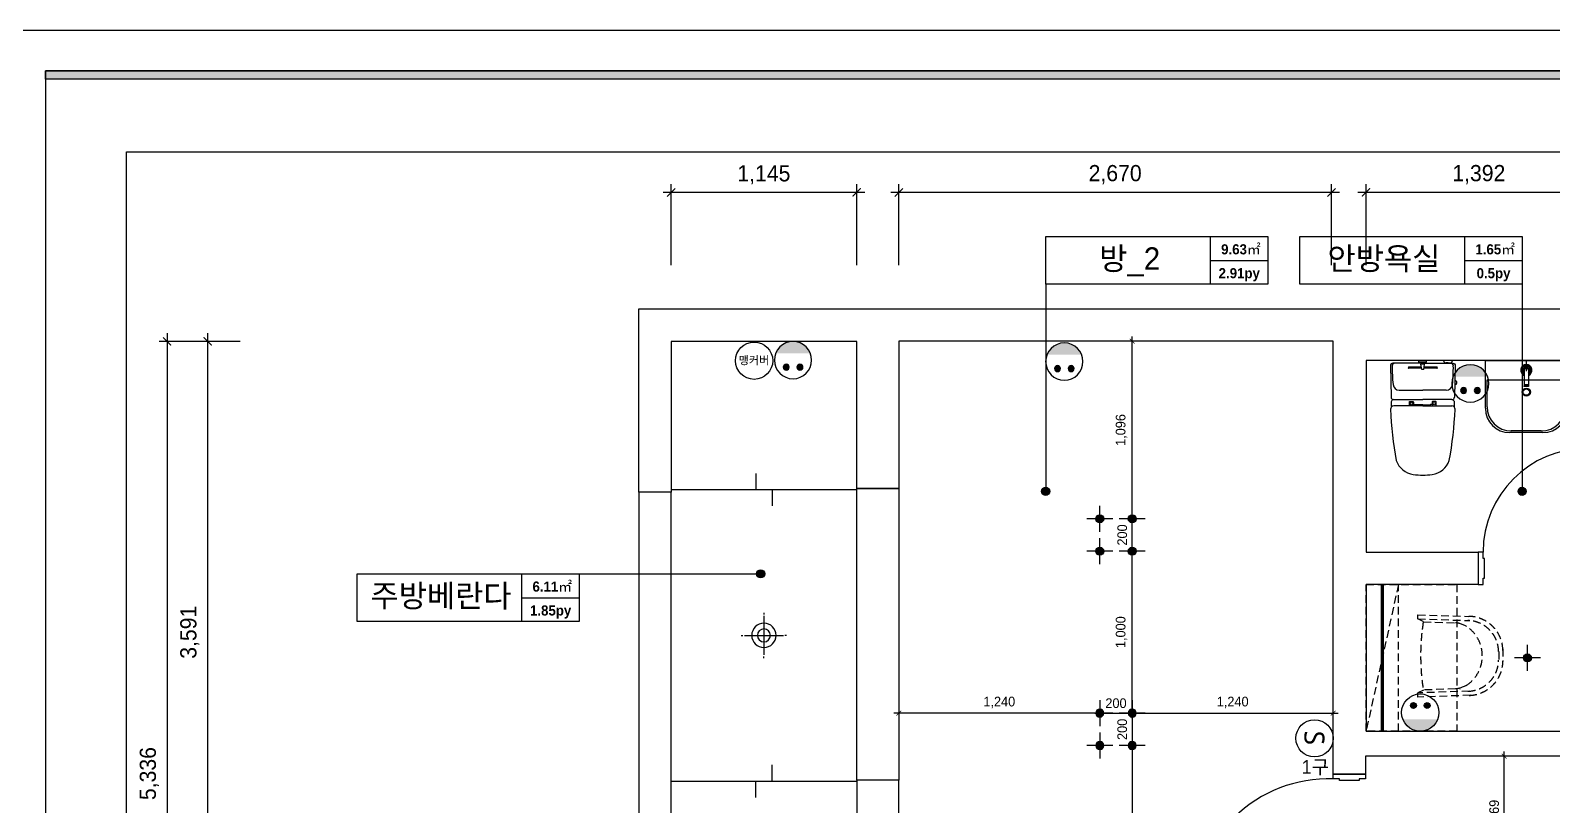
# Model space of a CAD drawing. Header units: millimetres. Extents: x 389217 to 432717, y 56032 to 85056.
# Drawn here: x 411374 to 420766, y 66597 to 71382 of the extents above; entities that cross this region are included whole.
import ezdxf
from ezdxf.enums import TextEntityAlignment as Align

# ---------------------------------------------------------------- set-up
doc = ezdxf.new("R2010")
doc.units = ezdxf.units.MM
doc.header["$LTSCALE"] = 60
for name, pattern in [('DH-HID2', [1.2, 0.8, -0.4]), ('HID', [2.5, 1.5, -1]), ('HIDDEN', [0.375, 0.25, -0.125])]:
    doc.linetypes.add(name, pattern=pattern)
for name, color, linetype in [('0-ELC TEXT', 7, 'Continuous'), ('03-TEXT', 3, 'Continuous'), ('04-WIN', 4, 'Continuous'), ('07-DIM WAL', 5, 'Continuous'), ('2CONTINUOUS', 2, 'Continuous'), ('3.기호.계단선', 30, 'Continuous'), ('CEIL-DOOR', 6, 'Continuous'), ('CO-BATH', 6, 'Continuous'), ('CO-DO-FR', 7, 'Continuous'), ('CO-DOOR', 8, 'Continuous'), ('fin', 5, 'Continuous'), ('FORM(YOURNAME)-1', 1, 'Continuous'), ('FORM(YOURNAME)-11', 1, 'Continuous'), ('FU-FURM', 6, 'DH-HID2'), ('HAT', 8, 'Continuous'), ('HL', 6, 'HIDDEN'), ('RC-LIGHT', 7, 'Continuous'), ('U-LANP', 6, 'Continuous'), ('설비', 140, 'Continuous')]:
    doc.layers.add(name, color=color, linetype=linetype)
doc.styles.add('HY 울릉도 L', font='')
doc.styles.add('YOURNAME', font='HY울릉도M.TTF')
doc.styles.add('넥슨고딕', font='NEXONLv1GothicBold.ttf')
doc.styles.add('코레일둥고', font='Korail_Round_Gothic_Medium.ttf')
doc.styles.get('HY 울릉도 L').set_extended_font_data('HY울릉도L')
doc.dimstyles.new('30', dxfattribs={"dimscale": 30, "dimtxt": 2, "dimasz": 1, "dimexe": 1, "dimexo": 1, "dimgap": 1, "dimtad": 1, "dimdec": 0, "dimrnd": 0.05, "dimdsep": 46, "dimlunit": 6, "dimtxsty": 'HY 울릉도 L', "dimblk": 'ARCHTICK', "dimcen": 2.5, "dimdle": 1, "dimclrd": 133, "dimclre": 133, "dimclrt": 30, "dimadec": 0, "dimazin": 0, "dimtfac": 1, "dimtdec": 0, "dimtix": 1, "dimtmove": 2, "dimatfit": 3, "dimldrblk": 'ARCHTICK', "dimfxl": 1, "dimlwd": -1, "dimlwe": -1, "dimarcsym": 0})
doc.dimstyles.new('50', dxfattribs={"dimscale": 50, "dimtxt": 2, "dimasz": 1, "dimexe": 1, "dimexo": 1, "dimgap": 1, "dimtad": 1, "dimdec": 0, "dimrnd": 0.05, "dimdsep": 46, "dimlunit": 6, "dimtxsty": 'HY 울릉도 L', "dimblk": 'ARCHTICK', "dimcen": 2.5, "dimdle": 1, "dimclrd": 133, "dimclre": 133, "dimclrt": 30, "dimadec": 0, "dimazin": 0, "dimtfac": 1, "dimtdec": 0, "dimtix": 1, "dimtmove": 2, "dimatfit": 3, "dimldrblk": 'ARCHTICK', "dimfxl": 1, "dimlwd": -1, "dimlwe": -1, "dimarcsym": 0})

# ---------------------------------------------------------------- blocks, each defined once
blk = doc.blocks.new('매입등')
at = {"layer": 'HAT', "color": 1}
for p, q in [((0, 140), (0, 130)), ((0, 120), (0, -120)), ((-140, 0), (-130, 0)), ((120, 0), (-120, 0)), ((140, 0), (130, 0)), ((-140, 0), (-130, 0)), ((0, -140), (0, -130))]:
    blk.add_line(p, q, dxfattribs=at)
blk.add_circle((0, 0), 40, dxfattribs=at)
at = {"layer": 'U-LANP'}
blk.add_circle((0, 0), 75, dxfattribs=at)
blk = doc.blocks.new('A$C59950440')
at = {"layer": 'CEIL-DOOR'}
blk.add_blockref('매입등', (140, 140), dxfattribs=at)
blk = doc.blocks.new('FORM-ELEVATION')
at = {"layer": 'FORM(YOURNAME)-11'}
h = blk.add_hatch(color=256, dxfattribs=at)
h.dxf.hatch_style = 1
h.paths.add_polyline_path([(-10309, 35708), (71691, 35708), (71691, 35508), (-10309, 35508)])
h.paths.add_polyline_path([(-10309, -21492), (71691, -21492), (71691, -21692), (-10309, -21692)])
at = {"layer": 'Defpoints', "color": 158}
for points in [[(-10309, -21692), (71691, -21692), (71691, 35708), (-10309, 35708)], [(-8309, 33708), (61071, 33708), (61071, -19692), (-8309, -19692)]]:
    blk.add_lwpolyline(points, close=True, dxfattribs=at)
at = {"layer": 'FORM(YOURNAME)-11', "color": 250}
blk.add_lwpolyline([(-11309, -22692), (72691, -22692), (72691, 36708), (-11309, 36708)], close=True, dxfattribs=at)
at = {"layer": 'FORM(YOURNAME)-11'}
blk.add_lwpolyline([(-10309, 35708), (71691, 35708), (71691, 35508), (-10309, 35508)], close=True, dxfattribs=at)
at = {"layer": 'FORM(YOURNAME)-11', "color": 3, "style": 'YOURNAME'}
for tag, height, p in [('1', 450, (71041, -1219)), ('2', 450, (71041, -1863)), ('3', 450, (71041, -3150)), ('4', 450, (71041, -5081)), ('5', 515, (71041, -7398)), ('6', 515, (71041, -9650)), ('7', 515, (71041, -11903)), ('8', 515, (71041, -14155)), ('9', 515, (71041, -16408)), ('10', 515, (66791, -18596)), ('11', 515, (71041, -18660)), ('12', 515, (66791, -20848)), ('13', 515, (71041, -20848))]:
    blk.add_attdef(tag, text='', height=height, dxfattribs=at).set_placement(p, align=Align.MIDDLE_RIGHT)
blk = doc.blocks.new('_ArchTick')
at = {"color": 0, "linetype": 'ByBlock', "const_width": 0.15}
blk.add_lwpolyline([(-0.5, -0.5), (0.5, 0.5)], dxfattribs=at)
blk = doc.blocks.new('*D86')
at = {"layer": '07-DIM WAL', "color": 133, "transparency": 16777216}
for p, q in [((412217.2, 69512.7), (412217.2, 64076.7)), ((412667.2, 69462.7), (412167.2, 69462.7)), ((412667.2, 64126.7), (412167.2, 64126.7))]:
    blk.add_line(p, q, dxfattribs=at)
at = {"layer": 'Defpoints', "color": 0, "transparency": 16777216}
for p in [(412717.2, 69462.7), (412217.2, 64126.7), (412717.2, 64126.7)]:
    blk.add_point(p, dxfattribs=at)
at = {"layer": '07-DIM WAL', "color": 133, "transparency": 16777216, "xscale": 50, "yscale": 50, "zscale": 50}
for p, rotation in [((412217.2, 69462.7), 90), ((412217.2, 64126.7), 270)]:
    blk.add_blockref('_ArchTick', p, dxfattribs=dict(at, rotation=rotation))
at = {"layer": '07-DIM WAL', "color": 30, "transparency": 16777216, "insert": (412107.2, 66794.7), "char_height": 100, "attachment_point": 5, "rotation": 90, "style": 'HY 울릉도 L'}
blk.add_mtext('5,336', dxfattribs=at)
blk = doc.blocks.new('*D89')
at = {"layer": '07-DIM WAL', "color": 133, "transparency": 16777216}
for p, q in [((412467.2, 65821.7), (412467.2, 69512.7)), ((412667.2, 69462.7), (412417.2, 69462.7)), ((412667.2, 65871.7), (412417.2, 65871.7))]:
    blk.add_line(p, q, dxfattribs=at)
at = {"layer": 'Defpoints', "color": 0, "transparency": 16777216}
for p in [(412467.2, 69462.7), (412717.2, 69462.7), (412717.2, 65871.7)]:
    blk.add_point(p, dxfattribs=at)
at = {"layer": '07-DIM WAL', "color": 133, "transparency": 16777216, "xscale": 50, "yscale": 50, "zscale": 50}
for p, rotation in [((412467.2, 69462.7), 90), ((412467.2, 65871.7), 270)]:
    blk.add_blockref('_ArchTick', p, dxfattribs=dict(at, rotation=rotation))
at = {"layer": '07-DIM WAL', "color": 30, "transparency": 16777216, "insert": (412357.2, 67667.2), "char_height": 100, "attachment_point": 5, "rotation": 90, "style": 'HY 울릉도 L'}
blk.add_mtext('3,591', dxfattribs=at)
blk = doc.blocks.new('*D111')
at = {"layer": '07-DIM WAL', "color": 133, "transparency": 16777216}
for p, q in [((421056.9, 70382.2), (419564.9, 70382.2)), ((419614.9, 69932.2), (419614.9, 70432.2)), ((421006.9, 69932.2), (421006.9, 70432.2))]:
    blk.add_line(p, q, dxfattribs=at)
at = {"layer": 'Defpoints', "color": 0, "transparency": 16777216}
for p in [(419614.9, 70382.2), (419614.9, 69882.2), (421006.9, 69882.2)]:
    blk.add_point(p, dxfattribs=at)
at = {"layer": '07-DIM WAL', "color": 133, "transparency": 16777216, "xscale": 50, "yscale": 50, "zscale": 50, "rotation": 180}
blk.add_blockref('_ArchTick', (419614.9, 70382.2), dxfattribs=at)
at = {"layer": '07-DIM WAL', "color": 133, "transparency": 16777216, "xscale": 50, "yscale": 50, "zscale": 50}
blk.add_blockref('_ArchTick', (421006.9, 70382.2), dxfattribs=at)
at = {"layer": '07-DIM WAL', "color": 30, "transparency": 16777216, "insert": (420310.9, 70492.2), "char_height": 100, "attachment_point": 5, "style": 'HY 울릉도 L'}
blk.add_mtext('1,392', dxfattribs=at)
blk = doc.blocks.new('*D112')
at = {"layer": '07-DIM WAL', "color": 133, "transparency": 16777216}
for p, q in [((419451.7, 70382.2), (416681.9, 70382.2)), ((416731.9, 69932.2), (416731.9, 70432.2)), ((419401.7, 69932.2), (419401.7, 70432.2))]:
    blk.add_line(p, q, dxfattribs=at)
at = {"layer": 'Defpoints', "color": 0, "transparency": 16777216}
for p in [(416731.9, 70382.2), (416731.9, 69882.2), (419401.7, 69882.2)]:
    blk.add_point(p, dxfattribs=at)
at = {"layer": '07-DIM WAL', "color": 133, "transparency": 16777216, "xscale": 50, "yscale": 50, "zscale": 50, "rotation": 180}
blk.add_blockref('_ArchTick', (416731.9, 70382.2), dxfattribs=at)
at = {"layer": '07-DIM WAL', "color": 133, "transparency": 16777216, "xscale": 50, "yscale": 50, "zscale": 50}
blk.add_blockref('_ArchTick', (419401.7, 70382.2), dxfattribs=at)
at = {"layer": '07-DIM WAL', "color": 30, "transparency": 16777216, "insert": (418066.8, 70492.1), "char_height": 100, "attachment_point": 5, "style": 'HY 울릉도 L'}
blk.add_mtext('2,670', dxfattribs=at)
blk = doc.blocks.new('*D113')
at = {"layer": '07-DIM WAL', "color": 133, "transparency": 16777216}
for p, q in [((416521.9, 70382.2), (415276.9, 70382.2)), ((415326.9, 69932.2), (415326.9, 70432.2)), ((416471.9, 69932.2), (416471.9, 70432.2))]:
    blk.add_line(p, q, dxfattribs=at)
at = {"layer": 'Defpoints', "color": 0, "transparency": 16777216}
for p in [(415326.9, 70382.2), (415326.9, 69882.2), (416471.9, 69882.2)]:
    blk.add_point(p, dxfattribs=at)
at = {"layer": '07-DIM WAL', "color": 133, "transparency": 16777216, "xscale": 50, "yscale": 50, "zscale": 50, "rotation": 180}
blk.add_blockref('_ArchTick', (415326.9, 70382.2), dxfattribs=at)
at = {"layer": '07-DIM WAL', "color": 133, "transparency": 16777216, "xscale": 50, "yscale": 50, "zscale": 50}
blk.add_blockref('_ArchTick', (416471.9, 70382.2), dxfattribs=at)
at = {"layer": '07-DIM WAL', "color": 30, "transparency": 16777216, "insert": (415899.4, 70491.1), "char_height": 100, "attachment_point": 5, "style": 'HY 울릉도 L'}
blk.add_mtext('1,145', dxfattribs=at)
blk = doc.blocks.new('D-003')
at = {"layer": 'CO-DO-FR'}
for points in [[(0, 200), (0, 0), (30, 0), (30, 40), (40, 40), (40, 160), (30, 160), (30, 200), (0, 200)], [(700, 200), (700, 0), (670, 0), (670, 40), (660, 40), (660, 160), (670, 160), (670, 200), (700, 200)]]:
    blk.add_lwpolyline(points, close=True, dxfattribs=at)
at = {"layer": 'CO-DOOR'}
blk.add_lwpolyline([(630, 840), (630, 200), (670, 200), (670, 840)], close=True, dxfattribs=at)
blk.add_arc((670, 200), 640, 90, 180, dxfattribs=at)
blk = doc.blocks.new('vudauseh')
for p, q in [((383914.9, 86606), (385059.9, 86606)), ((383914.9, 84806), (385059.9, 84806))]:
    blk.add_line(p, q)
for points in [[(384437.4, 86706), (384437.4, 86606), (384537.4, 86606), (384537.4, 86506)], [(384437.4, 84706), (384437.4, 84806), (384537.4, 84806), (384537.4, 84906)]]:
    blk.add_lwpolyline(points)
at = {"layer": '04-WIN'}
for points in [[(385059.9, 86612), (385319.9, 86612), (385319.9, 84812), (385059.9, 84812)], [(383914.9, 86591), (383714.9, 86591), (383714.9, 83095), (383914.9, 83095)]]:
    blk.add_lwpolyline(points, close=True, dxfattribs=at)
at = {"layer": '2CONTINUOUS'}
for points in [[(389594.9, 87403), (388202.9, 87403), (388202.9, 86220), (388894.9, 86220), (388894.9, 86020), (388202.9, 86020), (388202.9, 85115), (389824.9, 85115)], [(389824.9, 84960), (388199.9, 84960), (388199.9, 84850), (387999.9, 84850), (387999.9, 87522), (385319.9, 87522), (385319.9, 86612), (385059.9, 86612), (385059.9, 87521), (383914.9, 87521), (383914.9, 86591), (383714.9, 86591), (383714.9, 87721), (394876.9, 87721)], [(388199.9, 83930), (385319.9, 83930), (385319.9, 84812), (385059.9, 84812), (385059.9, 84605)]]:
    blk.add_lwpolyline(points, dxfattribs=at)
at = {"layer": 'CO-DO-FR'}
blk.add_lwpolyline([(387999.9, 84850), (388199.9, 84850), (388199.9, 84820), (388159.9, 84820), (388159.9, 84810), (388039.9, 84810), (388039.9, 84820), (387999.9, 84820), (387999.9, 84850)], close=True, dxfattribs=at)
at = {"layer": 'CO-DOOR'}
blk.add_arc((387970.4, 83990), 830.5, 87.96204, 180.68989, dxfattribs=at)
blk.add_blockref('D-003', (388894.9, 86020), dxfattribs=at)
blk = doc.blocks.new('F-122')
at = {"layer": 'FU-FURM', "color": 8}
for p, q in [((-44.5, 507.6), (33.4, 507.7)), ((-26.5, 482.3), (26.6, 482.3)), ((-253.8, -17.2), (-244.1, 296.9)), ((-228.4, -17.2), (-218.5, 303.3)), ((182.6, 281.9), (184.8, 277.6)), ((217.8, 301.5), (228.5, -16.6)), ((243, 308.1), (253.9, -16.6)), ((-210.5, 16.6), (-204.3, 215.2)), ((-203.9, 218.6), (-204.3, 215.2)), ((-203.6, 221.9), (-203.9, 218.6)), ((-203.2, 225.1), (-203.6, 221.9)), ((-202.7, 228.2), (-203.2, 225.1)), ((-202.1, 231.5), (-202.7, 228.2)), ((-201.3, 234.9), (-202.1, 231.5)), ((-200.3, 238.5), (-201.3, 234.9)), ((-199.2, 242.4), (-200.3, 238.5)), ((-197.7, 246.9), (-199.2, 242.4)), ((-196, 251.7), (-197.7, 246.9)), ((-194.1, 256.9), (-196, 251.7)), ((-192.1, 262.1), (-194.1, 256.9)), ((-189.9, 267.4), (-192.1, 262.1)), ((-187.7, 272.4), (-189.9, 267.4)), ((-185.5, 277.2), (-187.7, 272.4)), ((-183.3, 281.4), (-185.5, 277.2)), ((184.8, 277.6), (187.1, 272.9)), ((187.1, 272.9), (189.3, 267.8)), ((189.3, 267.8), (191.4, 262.6)), ((191.4, 262.6), (193.5, 257.3)), ((193.5, 257.3), (195.4, 252.2)), ((195.4, 252.2), (197.1, 247.4)), ((197.1, 247.4), (198.6, 242.9)), ((198.6, 242.9), (199.8, 239)), ((199.8, 239), (200.7, 235.4)), ((200.7, 235.4), (201.5, 232)), ((201.5, 232), (202.1, 228.7)), ((202.1, 228.7), (202.6, 225.6)), ((202.6, 225.6), (203, 222.4)), ((203, 222.4), (203.4, 219.1)), ((203.4, 219.1), (203.8, 215.7)), ((203.8, 215.7), (210.4, 17.1)), ((-211.6, 16.7), (-228.4, -17.2)), ((211.5, 17.2), (228.5, -16.6)), ((-228.4, -17.2), (-253.8, -17.2)), ((253.9, -16.6), (228.5, -16.6))]:
    blk.add_line(p, q, dxfattribs=at)
for centre, radius, start, end in [((-30.8, 294), 213.6, 90.90916, 178.7855), ((-24.5, 286.7), 194.3, 90.90924, 178.78542), ((23.8, 286.8), 194.3, 1.35653, 89.23304), ((30.1, 294.1), 213.6, 1.35671, 89.233), ((-0.2, 162.3), 218.5, 33.19496, 146.94725), ((-0.2, 162.3), 218.5, 158.34937, 158.47219), ((-0.2, 162.3), 218.5, 21.66998, 21.79281), ((-1.7, 1330.6), 1330.6, 260.92322, 279.2189)]:
    blk.add_arc(centre, radius, start, end, dxfattribs=at)
blk = doc.blocks.new('cjswjdeh')
at = {"color": 8}
blk.add_line((420603.9, 69344.7), (420603.9, 69279.7), dxfattribs=at)
at = {"layer": 'CO-BATH', "color": 8}
for p, q in [((420351.4, 69049.7), (420351.4, 69344.7)), ((420351.4, 69344.7), (420856.4, 69344.7)), ((420361.4, 69059.7), (420361.4, 69224.7)), ((420361.4, 69224.7), (420846.4, 69224.7)), ((420591.4, 69284.7), (420591.4, 69194.2)), ((420616.4, 69284.7), (420616.4, 69194.2)), ((420589.4, 69189.2), (420589.4, 69184.2)), ((420618.4, 69189.2), (420589.4, 69189.2)), ((420618.4, 69184.2), (420589.4, 69184.2)), ((420590.4, 69194.2), (420590.4, 69189.2)), ((420617.4, 69194.2), (420590.4, 69194.2)), ((420617.4, 69194.2), (420617.4, 69189.2)), ((420618.4, 69189.2), (420618.4, 69184.2)), ((420706.4, 68899.7), (420501.4, 68899.7)), ((420696.4, 68909.7), (420511.4, 68909.7))]:
    blk.add_line(p, q, dxfattribs=at)
for radius in [25, 20]:
    blk.add_circle((420603.9, 69149.7), radius, dxfattribs=at)
for centre, radius, start, end in [((420603.9, 69284.7), 35, 290.92486, 249.07519), ((420603.9, 69284.7), 30, 294.62434, 245.37571), ((420603.9, 69284.7), 25, 300.00002, 240.00002), ((420603.9, 69284.7), 18, 313.98299, 226.01706), ((420603.9, 69284.7), 12.5, 0.00002, 180.00002), ((420501.4, 69049.7), 150, 180, 270), ((420511.4, 69059.7), 150, 180, 270), ((420696.4, 69059.7), 150, 270, 0), ((420706.4, 69049.7), 150, 270, 0)]:
    blk.add_arc(centre, radius, start, end, dxfattribs=at)
at = {"layer": 'fin', "color": 8}
for p, q in [((419957, 69328.3), (419792.4, 69328.3)), ((419973, 69328.3), (420137.6, 69328.3)), ((420120.7, 69329.7), (420108.2, 69329.7)), ((420120.7, 69329.7), (420133.2, 69329.7)), ((419819.7, 69161.1), (419965, 69161.1)), ((420110.2, 69161.1), (419965, 69161.1)), ((419784.6, 69103.3), (419965, 69103.3)), ((419965, 69064.1), (419785.7, 69064.1)), ((420145.3, 69103.3), (419965, 69103.3)), ((419965, 69064.1), (420144.3, 69064.1))]:
    blk.add_line(p, q, dxfattribs=at)
for points in [[(419792.4, 69328.3), (419780, 69328.3, 0.421209), (419765, 69313), (419769.6, 69118, 0.001659)], [(420137.6, 69328.3), (420150, 69328.3, -0.421209), (420165, 69313), (420160.3, 69118, -0.001659)], [(419784.6, 69103.3, 0.371724), (419770.2, 69088.6, 0.003515), (419771.1, 69057.7, 0.320541)], [(420145.3, 69103.3, -0.371724), (420159.7, 69088.6, -0.003515), (420158.9, 69057.7, -0.320541)]]:
    blk.add_lwpolyline(points, format="xyb", dxfattribs=at)
for centre, radius, start, end in [((419792.4, 69312.3), 16, 90, 179.31159), ((420108.2, 69344.7), 15, 180, 270), ((420133.2, 69344.7), 15, 270, 0), ((420137.6, 69312.3), 16, 0.68841, 90), ((420776.3, 69300.5), 1000, 179.31159, 185.94375), ((419153.6, 69300.5), 1000, 354.05625, 0.68841), ((419821.5, 69201.1), 40, 185.94375, 267.51291), ((420108.5, 69201.1), 40, 272.48709, 354.05625), ((419785.7, 69044.1), 20, 90, 182.3333), ((421969.8, 69133.1), 2205.9, 182.3333, 190.60807), ((419784.6, 69118.3), 15, 181.36509, 270), ((417960.2, 69133.1), 2205.9, 349.39193, 357.6667), ((420144.3, 69044.1), 20, 357.6667, 90), ((420145.3, 69118.3), 15, 270, 358.63491), ((419920.8, 68766.4), 125.5, 198.2964, 263.42408), ((420009.2, 68766.4), 125.5, 276.57592, 341.7036), ((419965, 69043.3), 405.9, 261.69926, 270), ((419965, 69043.3), 405.9, 270, 278.30074)]:
    blk.add_arc(centre, radius, start, end, dxfattribs=at)
at = {"layer": 'FU-FURM', "color": 8}
blk.add_line((419814.9, 67961.7), (419614.9, 67056.7), dxfattribs=at)
for points in [[(420174.9, 67056.7), (419614.9, 67056.7), (419614.9, 67961.7), (420174.9, 67961.7)], [(419614.9, 67056.7), (419814.9, 67056.7), (419814.9, 67961.7), (419614.9, 67961.7)]]:
    blk.add_lwpolyline(points, close=True, dxfattribs=at)
at = {"layer": 'HL', "color": 8, "linetype": 'Continuous'}
for p, q in [((419941, 69334.7), (419941, 69344.7)), ((419989, 69334.7), (419941, 69334.7)), ((419958, 69330), (419952.6, 69334.7)), ((419953.6, 69323), (419958, 69330)), ((419959, 69288.6), (419953.6, 69323)), ((419976.3, 69323), (419953.6, 69323)), ((419971.9, 69330), (419958, 69330)), ((419971, 69288.6), (419976.3, 69323)), ((419971.9, 69330), (419977.4, 69334.7)), ((419976.3, 69323), (419971.9, 69330)), ((419989, 69334.7), (419989, 69344.7)), ((419956.5, 69303.7), (419878.5, 69303.7)), ((419957.5, 69296.7), (419878.5, 69296.7)), ((419971, 69288.6), (419959, 69288.6)), ((420051.5, 69296.7), (419972.4, 69296.7)), ((420051.5, 69303.7), (419973.5, 69303.7)), ((420169.9, 69198.3), (420162.2, 69198.3)), ((420169.9, 69218.4), (420162.7, 69218.4)), ((420173.9, 69214.4), (420173.9, 69202.3)), ((419965, 69071.1), (419918.7, 69071.1)), ((419965, 69071.1), (420011.3, 69071.1))]:
    blk.add_line(p, q, dxfattribs=at)
for points in [[(419882.4, 69064.1), (419882.4, 69088.3, -0.414214), (419886.4, 69092.3), (419902.9, 69092.3, -0.414214), (419906.9, 69088.3), (419906.9, 69072.7), (419906.9, 69064.1)], [(419906.9, 69072.7), (419916.7, 69072.7, -0.414214), (419918.7, 69070.7), (419918.7, 69064.1)], [(420023.1, 69072.7), (420013.3, 69072.7, 0.414214), (420011.3, 69070.7), (420011.3, 69064.1)], [(420047.5, 69064.1), (420047.5, 69088.3, 0.414214), (420043.5, 69092.3), (420027.1, 69092.3, 0.414214), (420023.1, 69088.3), (420023.1, 69072.7), (420023.1, 69064.1)]]:
    blk.add_lwpolyline(points, format="xyb", dxfattribs=at)
for centre in [(419895, 69078.3), (420035, 69078.3)]:
    blk.add_circle(centre, 8, dxfattribs=at)
for centre, radius, start, end in [((419878.5, 69300.2), 3.5, 90, 270), ((420051.5, 69300.2), 3.5, 270, 90), ((420169.9, 69214.4), 4, 0, 90), ((420169.9, 69202.3), 4, 270, 0)]:
    blk.add_arc(centre, radius, start, end, dxfattribs=at)
blk.add_blockref('vudauseh', (31412, -18058.3))
at = {"layer": 'FU-FURM', "color": 8, "rotation": 270}
blk.add_blockref('F-122', (419951.7, 67521), dxfattribs=at)
blk = doc.blocks.new('1')
at = {"linetype": 'Continuous'}
h = blk.add_hatch(color=4, dxfattribs=at)
h.dxf.hatch_style = 1
edge = h.paths.add_edge_path()
edge.add_arc((11539653, -14273504), 37.5, 0, 360)
at = {"color": 1, "linetype": 'Continuous'}
for p, q in [((11539653, -14273637), (11539653, -14273370)), ((11539520, -14273504), (11539787, -14273504))]:
    blk.add_line(p, q, dxfattribs=at)
at = {"color": 4, "linetype": 'Continuous'}
for radius in [41.5, 37.5]:
    blk.add_circle((11539653, -14273504), radius, dxfattribs=at)
blk = doc.blocks.new('*D134')
at = {"layer": '07-DIM WAL', "color": 133, "transparency": 16777216}
for p, q in [((420436.9, 66901.7), (420436.9, 66901.7)), ((420466.9, 66203.1), (420466.9, 66931.7)), ((420436.9, 66233.1), (420436.9, 66233.1))]:
    blk.add_line(p, q, dxfattribs=at)
at = {"layer": 'Defpoints', "color": 0, "transparency": 16777216}
for p in [(420466.9, 66901.7), (420466.9, 66901.7), (420466.9, 66233.1)]:
    blk.add_point(p, dxfattribs=at)
at = {"layer": '07-DIM WAL', "color": 133, "transparency": 16777216, "xscale": 30, "yscale": 30, "zscale": 30}
for p, rotation in [((420466.9, 66901.7), 90), ((420466.9, 66233.1), 270)]:
    blk.add_blockref('_ArchTick', p, dxfattribs=dict(at, rotation=rotation))
at = {"layer": '07-DIM WAL', "color": 30, "transparency": 16777216, "insert": (420405.6, 66567.4), "char_height": 60, "attachment_point": 5, "rotation": 90, "style": 'HY 울릉도 L'}
blk.add_mtext('669', dxfattribs=at)
blk = doc.blocks.new('*D163')
at = {"layer": '07-DIM WAL', "color": 133, "transparency": 16777216}
for p, q in [((417941.9, 67167.7), (418201.9, 67167.7)), ((417971.9, 67197.7), (417971.9, 67197.7)), ((418171.9, 67197.7), (418171.9, 67197.7))]:
    blk.add_line(p, q, dxfattribs=at)
at = {"layer": 'Defpoints', "color": 0, "transparency": 16777216}
for p in [(417971.9, 67167.7), (418171.9, 67167.7), (418171.9, 67167.7)]:
    blk.add_point(p, dxfattribs=at)
at = {"layer": '07-DIM WAL', "color": 133, "transparency": 16777216, "xscale": 30, "yscale": 30, "zscale": 30}
blk.add_blockref('_ArchTick', (417971.9, 67167.7), dxfattribs=at)
at = {"layer": '07-DIM WAL', "color": 133, "transparency": 16777216, "xscale": 30, "yscale": 30, "zscale": 30, "rotation": 180}
blk.add_blockref('_ArchTick', (418171.9, 67167.7), dxfattribs=at)
at = {"layer": '07-DIM WAL', "color": 30, "transparency": 16777216, "insert": (418071.9, 67229), "char_height": 60, "attachment_point": 5, "style": 'HY 울릉도 L'}
blk.add_mtext('200', dxfattribs=at)
blk = doc.blocks.new('*D164')
at = {"layer": '07-DIM WAL', "color": 133, "transparency": 16777216}
for p, q in [((418141.9, 67167.7), (418141.9, 67167.7)), ((418171.9, 67197.7), (418171.9, 66937.7)), ((418141.9, 66967.7), (418141.9, 66967.7))]:
    blk.add_line(p, q, dxfattribs=at)
at = {"layer": 'Defpoints', "color": 0, "transparency": 16777216}
for p in [(418171.9, 67167.7), (418171.9, 66967.7), (418171.9, 66967.7)]:
    blk.add_point(p, dxfattribs=at)
at = {"layer": '07-DIM WAL', "color": 133, "transparency": 16777216, "xscale": 30, "yscale": 30, "zscale": 30}
for p, rotation in [((418171.9, 67167.7), 270), ((418171.9, 66967.7), 90)]:
    blk.add_blockref('_ArchTick', p, dxfattribs=dict(at, rotation=rotation))
at = {"layer": '07-DIM WAL', "color": 30, "transparency": 16777216, "insert": (418110.6, 67067.7), "char_height": 60, "attachment_point": 5, "rotation": 90, "style": 'HY 울릉도 L'}
blk.add_mtext('200', dxfattribs=at)
blk = doc.blocks.new('*D165')
at = {"layer": '07-DIM WAL', "color": 133, "transparency": 16777216}
for p, q in [((418141.9, 66967.7), (418141.9, 66967.7)), ((418171.9, 66997.7), (418171.9, 65841.7)), ((418141.9, 65871.7), (418141.9, 65871.7))]:
    blk.add_line(p, q, dxfattribs=at)
at = {"layer": 'Defpoints', "color": 0, "transparency": 16777216}
for p in [(418171.9, 66967.7), (418171.9, 65871.7), (418171.9, 65871.7)]:
    blk.add_point(p, dxfattribs=at)
at = {"layer": '07-DIM WAL', "color": 133, "transparency": 16777216, "xscale": 30, "yscale": 30, "zscale": 30}
for p, rotation in [((418171.9, 66967.7), 90), ((418171.9, 65871.7), 270)]:
    blk.add_blockref('_ArchTick', p, dxfattribs=dict(at, rotation=rotation))
at = {"layer": '07-DIM WAL', "color": 30, "transparency": 16777216, "insert": (418105.9, 66419.7), "char_height": 60, "attachment_point": 5, "rotation": 90, "style": 'HY 울릉도 L'}
blk.add_mtext('1,096', dxfattribs=at)
blk = doc.blocks.new('*D166')
at = {"layer": '07-DIM WAL', "color": 133, "transparency": 16777216}
for p, q in [((418141.9, 67167.7), (419441.9, 67167.7)), ((418171.9, 67137.7), (418171.9, 67137.7)), ((419411.9, 67137.7), (419411.9, 67137.7))]:
    blk.add_line(p, q, dxfattribs=at)
at = {"layer": 'Defpoints', "color": 0, "transparency": 16777216}
for p in [(418171.9, 67167.7), (419411.9, 67167.7), (419411.9, 67167.7)]:
    blk.add_point(p, dxfattribs=at)
at = {"layer": '07-DIM WAL', "color": 133, "transparency": 16777216, "xscale": 30, "yscale": 30, "zscale": 30, "rotation": 180}
blk.add_blockref('_ArchTick', (418171.9, 67167.7), dxfattribs=at)
at = {"layer": '07-DIM WAL', "color": 133, "transparency": 16777216, "xscale": 30, "yscale": 30, "zscale": 30}
blk.add_blockref('_ArchTick', (419411.9, 67167.7), dxfattribs=at)
at = {"layer": '07-DIM WAL', "color": 30, "transparency": 16777216, "insert": (418791.9, 67233.7), "char_height": 60, "attachment_point": 5, "style": 'HY 울릉도 L'}
blk.add_mtext('1,240', dxfattribs=at)
blk = doc.blocks.new('*D167')
at = {"layer": '07-DIM WAL', "color": 133, "transparency": 16777216}
for p, q in [((418171.9, 67137.7), (418171.9, 68197.7)), ((418201.9, 68167.7), (418201.9, 68167.7)), ((418201.9, 67167.7), (418201.9, 67167.7))]:
    blk.add_line(p, q, dxfattribs=at)
at = {"layer": 'Defpoints', "color": 0, "transparency": 16777216}
for p in [(418171.9, 68167.7), (418171.9, 68167.7), (418171.9, 67167.7)]:
    blk.add_point(p, dxfattribs=at)
at = {"layer": '07-DIM WAL', "color": 133, "transparency": 16777216, "xscale": 30, "yscale": 30, "zscale": 30}
for p, rotation in [((418171.9, 68167.7), 90), ((418171.9, 67167.7), 270)]:
    blk.add_blockref('_ArchTick', p, dxfattribs=dict(at, rotation=rotation))
at = {"layer": '07-DIM WAL', "color": 30, "transparency": 16777216, "insert": (418106, 67667.7), "char_height": 60, "attachment_point": 5, "rotation": 90, "style": 'HY 울릉도 L'}
blk.add_mtext('1,000', dxfattribs=at)
blk = doc.blocks.new('*D168')
at = {"layer": '07-DIM WAL', "color": 133, "transparency": 16777216}
for p, q in [((418171.9, 68137.7), (418171.9, 68397.7)), ((418201.9, 68367.7), (418201.9, 68367.7)), ((418201.9, 68167.7), (418201.9, 68167.7))]:
    blk.add_line(p, q, dxfattribs=at)
at = {"layer": 'Defpoints', "color": 0, "transparency": 16777216}
for p in [(418171.9, 68367.7), (418171.9, 68367.7), (418171.9, 68167.7)]:
    blk.add_point(p, dxfattribs=at)
at = {"layer": '07-DIM WAL', "color": 133, "transparency": 16777216, "xscale": 30, "yscale": 30, "zscale": 30}
for p, rotation in [((418171.9, 68367.7), 270), ((418171.9, 68167.7), 90)]:
    blk.add_blockref('_ArchTick', p, dxfattribs=dict(at, rotation=rotation))
at = {"layer": '07-DIM WAL', "color": 30, "transparency": 16777216, "insert": (418110.6, 68267.7), "char_height": 60, "attachment_point": 5, "rotation": 90, "style": 'HY 울릉도 L'}
blk.add_mtext('200', dxfattribs=at)
blk = doc.blocks.new('*D169')
at = {"layer": '07-DIM WAL', "color": 133, "transparency": 16777216}
for p, q in [((418141.9, 69463.7), (418141.9, 69463.7)), ((418171.9, 68337.7), (418171.9, 69493.7)), ((418141.9, 68367.7), (418141.9, 68367.7))]:
    blk.add_line(p, q, dxfattribs=at)
at = {"layer": 'Defpoints', "color": 0, "transparency": 16777216}
for p in [(418171.9, 69463.7), (418171.9, 69463.7), (418171.9, 68367.7)]:
    blk.add_point(p, dxfattribs=at)
at = {"layer": '07-DIM WAL', "color": 133, "transparency": 16777216, "xscale": 30, "yscale": 30, "zscale": 30}
for p, rotation in [((418171.9, 69463.7), 90), ((418171.9, 68367.7), 270)]:
    blk.add_blockref('_ArchTick', p, dxfattribs=dict(at, rotation=rotation))
at = {"layer": '07-DIM WAL', "color": 30, "transparency": 16777216, "insert": (418105.9, 68915.7), "char_height": 60, "attachment_point": 5, "rotation": 90, "style": 'HY 울릉도 L'}
blk.add_mtext('1,096', dxfattribs=at)
blk = doc.blocks.new('*D170')
at = {"layer": '07-DIM WAL', "color": 133}
for p, q in [((418001.9, 67167.7), (416701.9, 67167.7)), ((416731.9, 67197.7), (416731.9, 67197.7)), ((417971.9, 67197.7), (417971.9, 67197.7))]:
    blk.add_line(p, q, dxfattribs=at)
at = {"layer": 'Defpoints', "color": 0}
for p in [(416731.9, 67167.7), (416731.9, 67167.7), (417971.9, 67167.7)]:
    blk.add_point(p, dxfattribs=at)
at = {"layer": '07-DIM WAL', "color": 133, "xscale": 30, "yscale": 30, "zscale": 30, "rotation": 180}
blk.add_blockref('_ArchTick', (416731.9, 67167.7), dxfattribs=at)
at = {"layer": '07-DIM WAL', "color": 133, "xscale": 30, "yscale": 30, "zscale": 30}
blk.add_blockref('_ArchTick', (417971.9, 67167.7), dxfattribs=at)
at = {"layer": '07-DIM WAL', "color": 30, "insert": (417351.9, 67233.7), "char_height": 60, "attachment_point": 5, "style": 'HY 울릉도 L'}
blk.add_mtext('1,240', dxfattribs=at)
blk = doc.blocks.new('egoo')
at = {"layer": '설비'}
h = blk.add_hatch(color=140, dxfattribs=at)
edge = h.paths.add_edge_path()
edge.add_arc((1015645, 443434), 22.3, 0, 360)
h = blk.add_hatch(color=140, dxfattribs=at)
edge = h.paths.add_edge_path()
edge.add_arc((1015748, 443434), 22.3, 0, 360)
h = blk.add_hatch(color=140, dxfattribs=at)
edge = h.paths.add_edge_path()
edge.add_line((1015826, 443329), (1015567, 443329))
edge.add_ellipse((1015696, 443381), major_axis=(99, 99), ratio=1, start_angle=156.9578, end_angle=293.0422)
at = {"layer": '설비', "color": 140}
for centre, radius in [((1015696, 443381), 140), ((1015645, 443434), 22.3), ((1015748, 443434), 22.3)]:
    blk.add_circle(centre, radius, dxfattribs=at)
blk = doc.blocks.new('SW')
at = {"layer": '설비', "color": 140}
blk.add_circle((11533254, -14277699), 184, dxfattribs=at)
at = {"layer": '설비', "color": 140, "insert": (11533320, -14277601), "char_height": 197.14, "width": 314.33, "attachment_point": 3, "style": '코레일둥고'}
blk.add_mtext('{\\fMalgun Gothic|b0|i0|c129|p50;S}', dxfattribs=at)

msp = doc.modelspace()

# ---------------------------------------------------------------- hatches: boundary and pattern name
at = {"layer": '0-ELC TEXT'}
h = msp.add_hatch(color=256, dxfattribs=at)
h.dxf.hatch_style = 1
edge = h.paths.add_edge_path()
edge.add_arc((417638.3, 68536.8), 25, -180, 180, ccw=False)
h = msp.add_hatch(color=256, dxfattribs=at)
h.dxf.hatch_style = 1
edge = h.paths.add_edge_path()
edge.add_arc((417638.3, 68536.8), 25, -180, 180, ccw=False)
h = msp.add_hatch(color=256, dxfattribs=at)
h.dxf.hatch_style = 1
edge = h.paths.add_edge_path()
edge.add_arc((420577.8, 68536.8), 25, -180, 180, ccw=False)
h = msp.add_hatch(color=256, dxfattribs=at)
h.dxf.hatch_style = 1
edge = h.paths.add_edge_path()
edge.add_arc((420577.8, 68536.8), 25, -180, 180, ccw=False)
h = msp.add_hatch(color=256, dxfattribs=at)
h.dxf.hatch_style = 1
edge = h.paths.add_edge_path()
edge.add_arc((415879.5, 68027.6), 25, -180, 180, ccw=False)
h = msp.add_hatch(color=256, dxfattribs=at)
h.dxf.hatch_style = 1
edge = h.paths.add_edge_path()
edge.add_arc((415879.5, 68027.6), 25, -180, 180, ccw=False)

# ---------------------------------------------------------------- linework, layer by layer
for p, q in [((418654.9, 69814.9), (418654.9, 70109.7)), ((420223.9, 69814.9), (420223.9, 70109.7)), ((418654.9, 69962.3), (419008.8, 69962.3)), ((420223.9, 69962.3), (420577.8, 69962.3)), ((417638.3, 69814.9), (417638.3, 68536.8)), ((420577.8, 69814.9), (420577.8, 68536.8)), ((414405.7, 67732.8), (414405.7, 68027.6)), ((414759.6, 68027.6), (415879.5, 68027.6)), ((414405.7, 67880.2), (414759.6, 67880.2))]:
    msp.add_line(p, q, dxfattribs=at)
for points in [[(417638.3, 70109.7), (419008.8, 70109.7), (419008.8, 69814.9), (417638.3, 69814.9)], [(419207.2, 70109.7), (420577.8, 70109.7), (420577.8, 69814.9), (419207.2, 69814.9)]]:
    msp.add_lwpolyline(points, close=True, dxfattribs=at)
at = {"layer": '0-ELC TEXT', "elevation": 0}
msp.add_lwpolyline([(413389, 68027.6), (414759.6, 68027.6), (414759.6, 67732.8), (413389, 67732.8)], close=True, dxfattribs=at)
at = {"layer": '0-ELC TEXT'}
for centre in [(417638.3, 68536.8), (417638.3, 68536.8), (420577.8, 68536.8), (420577.8, 68536.8), (415879.5, 68027.6), (415879.5, 68027.6)]:
    msp.add_circle(centre, 25, dxfattribs=at)
at = {"layer": '3.기호.계단선', "color": 10, "linetype": 'HID', "const_width": 20}
msp.add_lwpolyline([(419714.9, 67961.7), (419714.9, 67056.7)], dxfattribs=at)
at = {"layer": '설비', "color": 140}
msp.add_circle((415839.1, 69343.3), 115, dxfattribs=at)

# ---------------------------------------------------------------- block references
msp.add_blockref('cjswjdeh', (0, 0))
at = {"layer": 'FORM(YOURNAME)-1', "xscale": 0.2500000000000002, "yscale": 0.2500000000000002, "zscale": 0.2500000000000002}
msp.add_blockref('FORM-ELEVATION', (414044.3, 62205.2), dxfattribs=at)
at = {"layer": 'RC-LIGHT', "yscale": 0.6024096385271789, "zscale": 0.6024096385271789}
for p, xscale, rotation in [((-8180524.4, -6883230.7), 0.6024096385271789, 90.00000000000001), ((-8180324.4, -6883230.7), 0.6024096385271789, 90.00000000000001), ((-8180524.4, -6883430.7), 0.6024096385271789, 90.00000000000001), ((-8180324.4, -6883430.7), 0.6024096385271789, 90.00000000000001), ((-8177885.4, -6884089.2), 0.6024096385271789, 90.00000000000001), ((-8180524.4, 7018766.2), -0.6024096385271789, 89.99999999999997), ((-8180324.4, 7018766.2), -0.6024096385271789, 89.99999999999997), ((-8180524.4, 7018566.2), -0.6024096385271789, 89.99999999999997), ((-8180324.4, 7018566.2), -0.6024096385271789, 89.99999999999997)]:
    msp.add_blockref('1', p, dxfattribs=dict(at, xscale=xscale, rotation=rotation))
at = {"layer": 'RC-LIGHT', "xscale": -1}
msp.add_blockref('A$C59950440', (416039.4, 67507.7), dxfattribs=at)
at = {"layer": '설비', "color": 140}
for name, p, xscale, yscale, zscale, rotation in [('egoo', (-418242.6, 433552.8), -0.8214285869294655, 0.8214285869294655, 0.8214285869294655, 180), ('egoo', (-416568.9, 433544), -0.8214285869294655, 0.8214285869294655, 0.8214285869294655, 180), ('egoo', (-414063.1, 433408.9), -0.8214285869294655, 0.8214285869294655, 0.8214285869294655, 180), ('SW', (9342858.8, 7275296.1), 0.625, 0.625, 0.625, 270)]:
    msp.add_blockref(name, p, dxfattribs=dict(at, xscale=xscale, yscale=yscale, zscale=zscale, rotation=rotation))
at = {"layer": '설비', "color": 140, "xscale": 0.8214285869294655, "yscale": 0.8214285869294655, "zscale": 0.8214285869294655}
msp.add_blockref('egoo', (-414372.4, -297034.5), dxfattribs=at)

# ---------------------------------------------------------------- texts
at = {"layer": '03-TEXT'}
for s, height, style, p in [('9.63㎡', 62.5, '넥슨고딕', (418843, 69999.8)), ('1.65㎡', 62.5, '넥슨고딕', (420411.9, 69999.8)), ('방_2', 138.89, '코레일둥고', (418156.4, 69904.4)), ('안방욕실', 138.89, '코레일둥고', (419725.4, 69904.4)), ('2.91py', 62.5, '넥슨고딕', (418832.6, 69852.4)), ('0.5py', 62.5, '넥슨고딕', (420401.6, 69852.4)), ('주방베란다', 138.89, '코레일둥고', (413907.2, 67822.4)), ('6.11㎡', 62.5, '넥슨고딕', (414593.7, 67917.8)), ('1.85py', 62.5, '넥슨고딕', (414583.4, 67770.4))]:
    msp.add_text(s, height=height, dxfattribs=dict(at, style=style)).set_placement(p, align=Align.CENTER)
at = {"layer": '설비', "color": 140, "style": '코레일둥고'}
for s, height, p in [('맹커버', 50, (415743.8, 69320.8)), ('1구', 85, (419217.6, 66793.2))]:
    msp.add_text(s, height=height, dxfattribs=at).set_placement(p)

# ---------------------------------------------------------------- dimensions: what is measured, and where the dimension line sits
at = {"layer": '07-DIM WAL'}
for base, p1, p2, dimstyle, picture, middle in [((415326.9, 70382.2), (416471.9, 69882.2), (415326.9, 69882.2), '50', '*D113', (415899.4, 70491.1)), ((416731.9, 70382.2), (419401.7, 69882.2), (416731.9, 69882.2), '50', '*D112', (418066.8, 70492.1)), ((419614.9, 70382.2), (421006.9, 69882.2), (419614.9, 69882.2), '50', '*D111', (420310.9, 70492.2)), ((416731.9, 67167.7), (417971.9, 67167.7), (416731.9, 67167.7), '30', '*D170', (417351.9, 67233.7)), ((418171.9, 67167.7), (417971.9, 67167.7), (418171.9, 67167.7), '30', '*D163', (418071.9, 67229)), ((419411.9, 67167.7), (418171.9, 67167.7), (419411.9, 67167.7), '30', '*D166', (418791.9, 67233.7))]:
    dim = msp.add_linear_dim(base=base, p1=p1, p2=p2, dimstyle=dimstyle, dxfattribs=at)
    dim.commit()
    dim.dimension.update_dxf_attribs({"geometry": picture, "text_midpoint": middle})
for base, p1, p2, dimstyle, picture, middle in [((412217.2, 64126.7), (412717.2, 69462.7), (412717.2, 64126.7), '50', '*D86', (412107.2, 66794.7)), ((412467.2, 69462.7), (412717.2, 65871.7), (412717.2, 69462.7), '50', '*D89', (412357.2, 67667.2)), ((418171.9, 69463.7), (418171.9, 68367.7), (418171.9, 69463.7), '30', '*D169', (418105.9, 68915.7)), ((418171.9, 68367.7), (418171.9, 68167.7), (418171.9, 68367.7), '30', '*D168', (418110.6, 68267.7)), ((418171.9, 68167.7), (418171.9, 67167.7), (418171.9, 68167.7), '30', '*D167', (418106, 67667.7)), ((418171.9, 66967.7), (418171.9, 67167.7), (418171.9, 66967.7), '30', '*D164', (418110.6, 67067.7)), ((418171.9, 65871.7), (418171.9, 66967.7), (418171.9, 65871.7), '30', '*D165', (418105.9, 66419.7)), ((420466.9, 66901.7), (420466.9, 66233.1), (420466.9, 66901.7), '30', '*D134', (420405.6, 66567.4))]:
    dim = msp.add_linear_dim(base=base, p1=p1, p2=p2, angle=90, dimstyle=dimstyle, dxfattribs=at)
    dim.commit()
    dim.dimension.update_dxf_attribs({"geometry": picture, "text_midpoint": middle})

doc.saveas('drawing.dxf')
